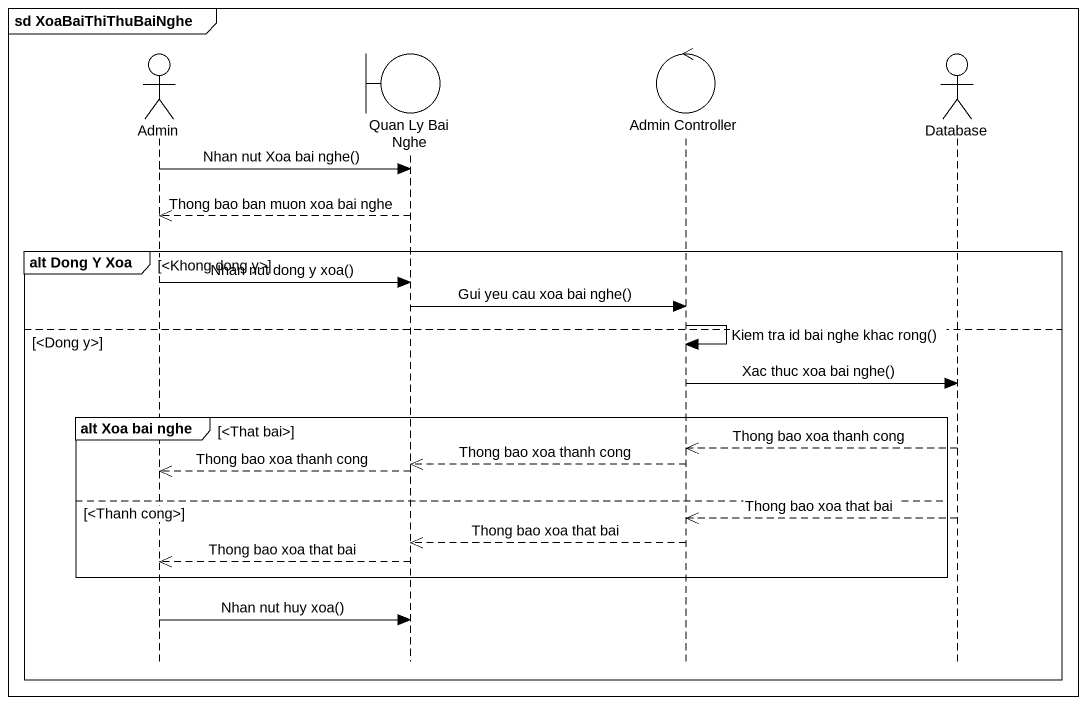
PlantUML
@startuml
mainframe sd XoaBaiThiThuBaiNghe
hide footbox
actor Admin
boundary "Quan Ly Bai Nghe" as Quan_Ly_Bai_Nghe
control "Admin Controller" as Admin_Controller
actor "Database" as Database_

Admin -> Quan_Ly_Bai_Nghe : Nhan nut Xoa bai nghe()
Quan_Ly_Bai_Nghe -->> Admin : Thong bao ban muon xoa bai nghe
group alt Dong Y Xoa [<Khong dong y>]
  Admin -> Quan_Ly_Bai_Nghe : Nhan nut dong y xoa()
  Quan_Ly_Bai_Nghe -> Admin_Controller : Gui yeu cau xoa bai nghe()
  Admin_Controller -> Admin_Controller : Kiem tra id bai nghe khac rong()
else <Dong y>
  Admin_Controller -> Database_ : Xac thuc xoa bai nghe()
  group alt Xoa bai nghe [<That bai>]
    Database_ -->> Admin_Controller : Thong bao xoa thanh cong
    Admin_Controller -->> Quan_Ly_Bai_Nghe : Thong bao xoa thanh cong
    Quan_Ly_Bai_Nghe -->> Admin : Thong bao xoa thanh cong
  else <Thanh cong>
    Database_ -->> Admin_Controller : Thong bao xoa that bai
    Admin_Controller -->> Quan_Ly_Bai_Nghe : Thong bao xoa that bai
    Quan_Ly_Bai_Nghe -->> Admin : Thong bao xoa that bai
  end
  Admin -> Quan_Ly_Bai_Nghe : Nhan nut huy xoa()
end
@enduml
